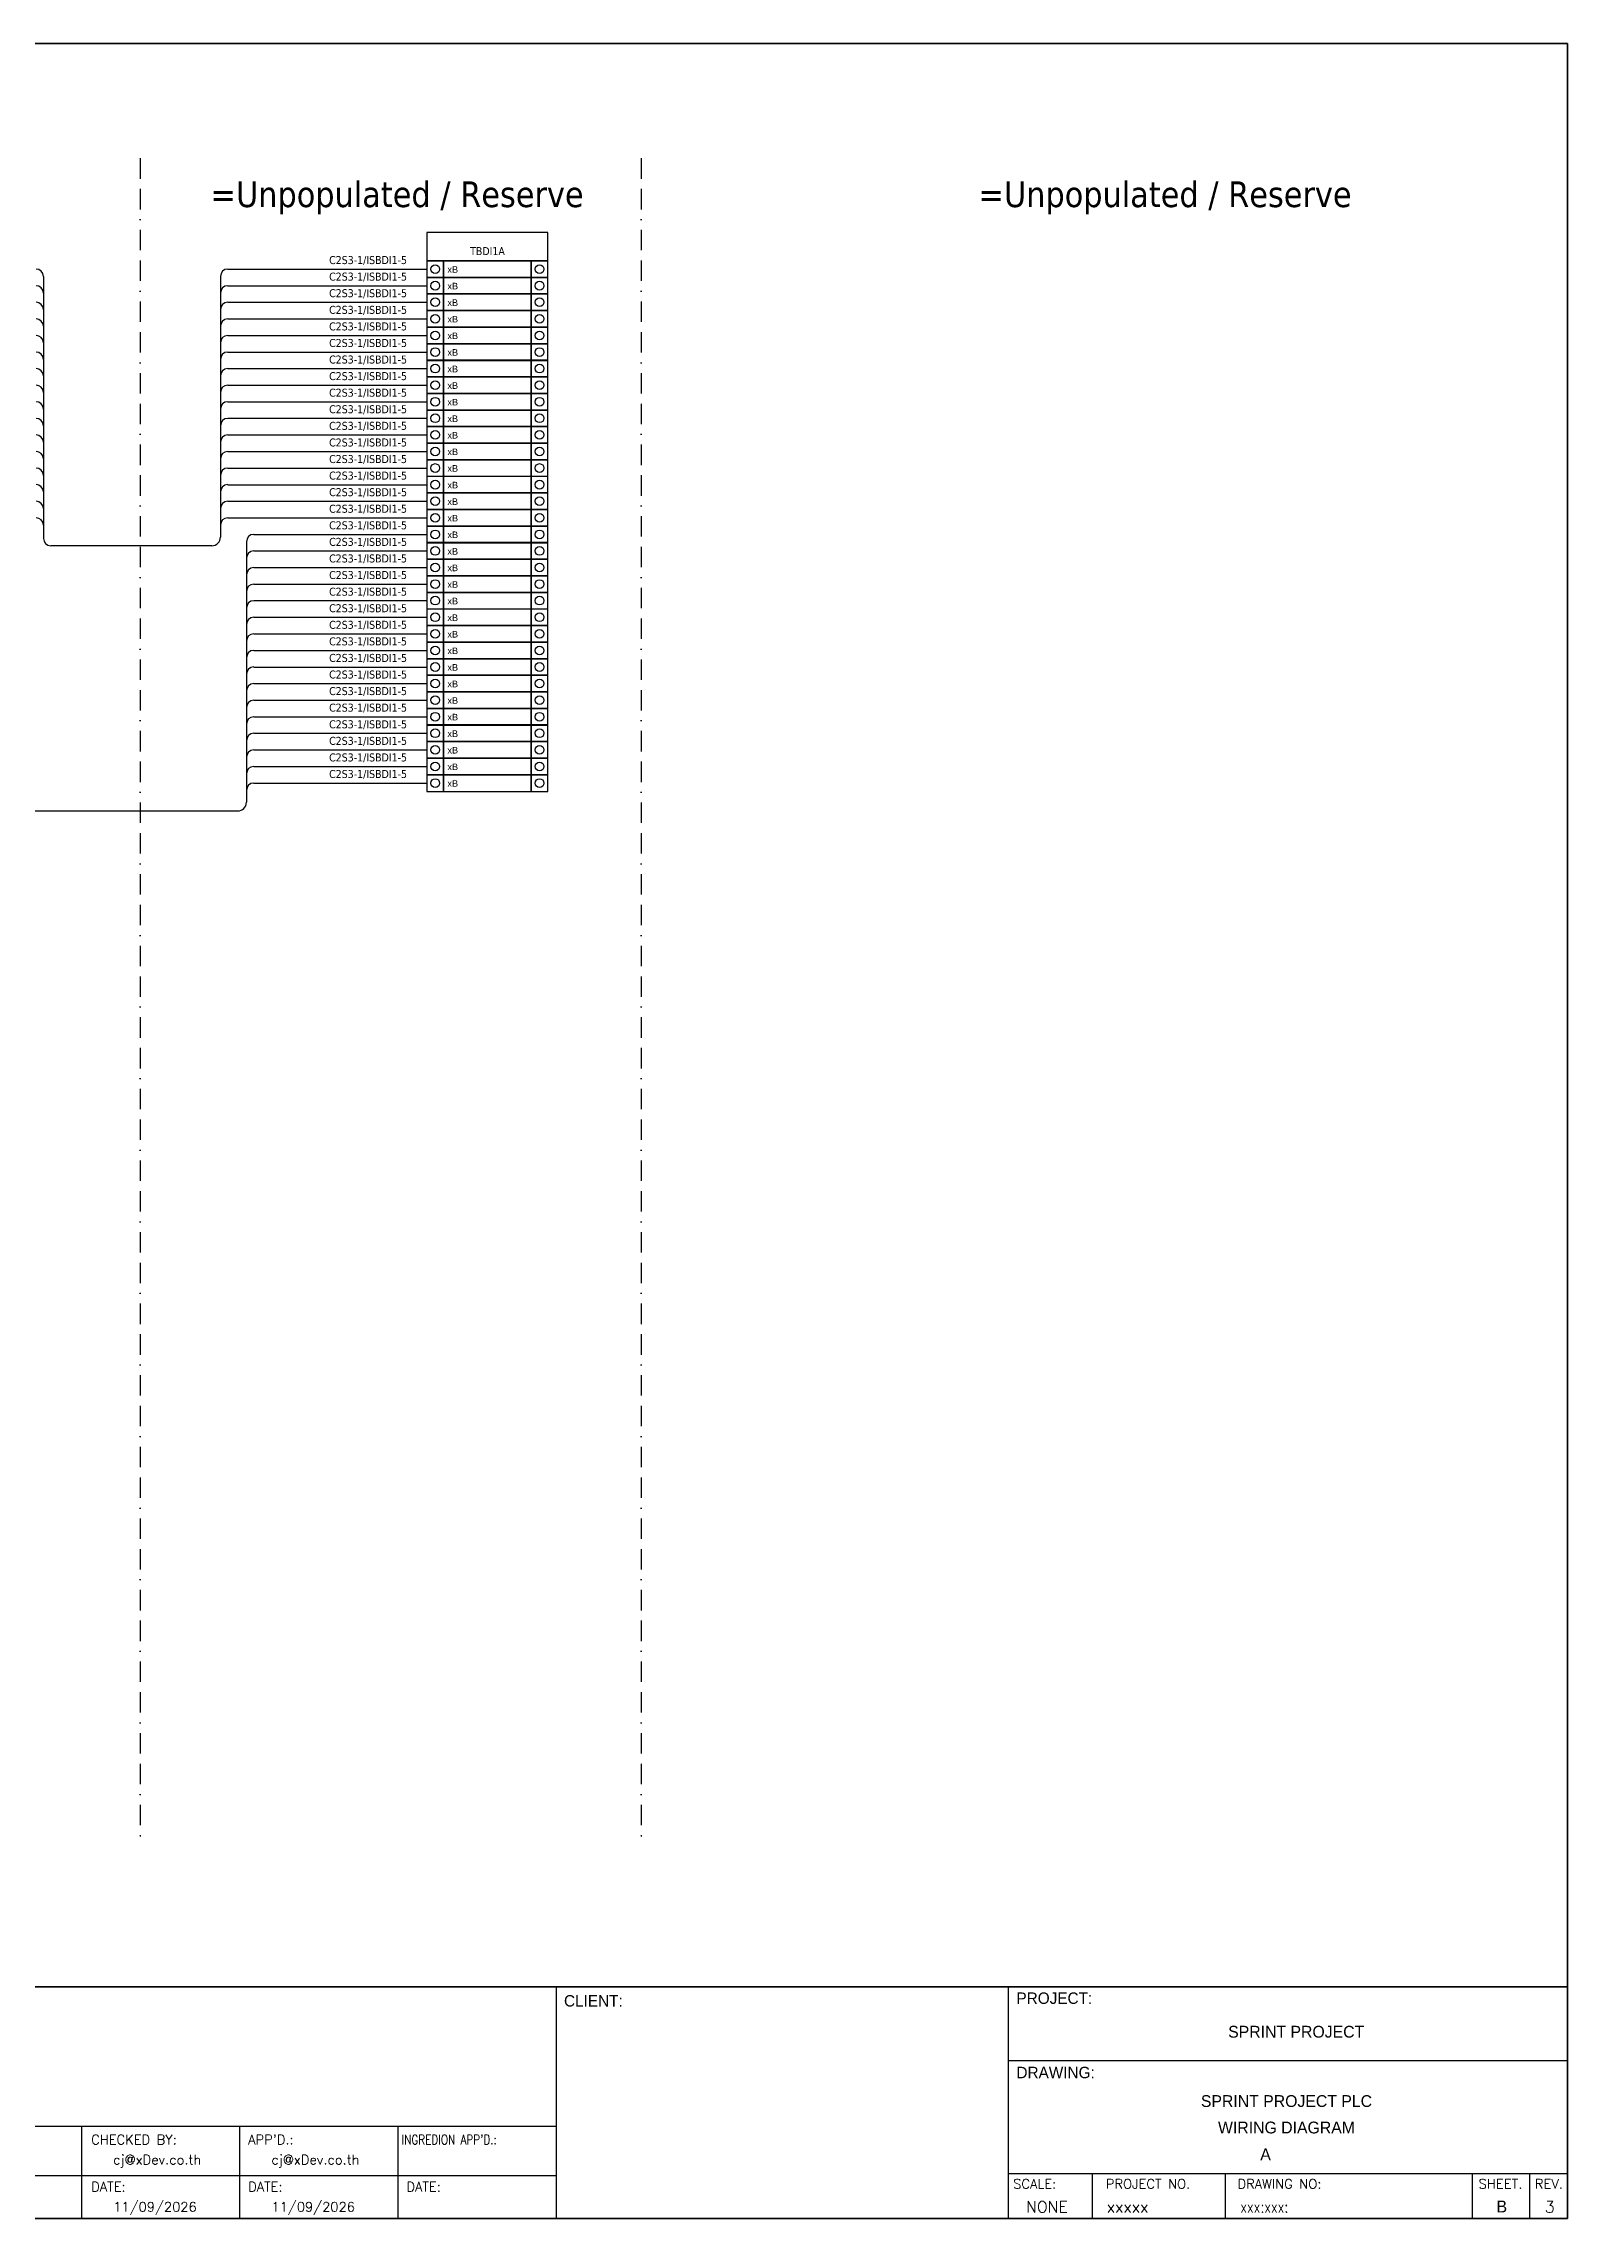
# Model space of a CAD drawing. Header units: millimetres. Extents: x 0 to 54213, y -3004 to 2820.
# Drawn here: x 52318 to 54213, y 0 to 2704 of the extents above; entities that cross this region are included whole.
import ezdxf
from ezdxf.enums import TextEntityAlignment as Align

# ---------------------------------------------------------------- set-up
doc = ezdxf.new("R2010")
doc.units = ezdxf.units.MM
doc.linetypes.add('BORDERX2', pattern=[88.9, 25.4, -12.7, 25.4, -12.7, 0, -12.7])
for name, color, linetype in [('GT_1', 9, 'Continuous'), ('HELPPOINT', 7, 'Continuous'), ('MEMBER', 7, 'Continuous'), ('x01001-FrameArea', 2, 'BORDERX2')]:
    doc.layers.add(name, color=color, linetype=linetype)
doc.layers.add('IE-WIRE', color=7, linetype='Continuous', lineweight=25)
doc.styles.add('HTX11', font='O8111901')
doc.styles.add('ROMANS', font='romans.shx', dxfattribs={"width": 0.85, "height": 25})
doc.styles.get("Standard").update_dxf_attribs({"font": 'arial.ttf'})
doc.styles.add('Tahoma', font='')
doc.styles.get('Tahoma').set_extended_font_data('Tahoma')

# ---------------------------------------------------------------- blocks, each defined once
blk = doc.blocks.new('xTermSingleLayer11')
at = {"color": 7, "ltscale": 25.4}
for points in [[(0, -537), (537, -537), (537, 0), (0, 0)], [(537, -537), (3378, -537), (3378, 0), (537, 0)], [(3378, -537), (3915, -537), (3915, 0), (3378, 0)]]:
    blk.add_lwpolyline(points, close=True, dxfattribs=at)
for centre in [(268, -268), (3647, -268)]:
    blk.add_circle(centre, 141, dxfattribs=at)
blk.add_attdef('TERMINAL_B', (661, -387), '', height=212)

msp = doc.modelspace()

# ---------------------------------------------------------------- linework, layer by layer
at = {"color": 4}
for p, q in [((53621.9, 56.1), (53621.9, 0)), ((53787.2, 56.1), (53787.2, 0))]:
    msp.add_line(p, q, dxfattribs=at)
at = {"color": 4, "ltscale": 0.5}
for p, q in [((54094.3, 56.1), (54094.3, 0)), ((54094.3, 56.1), (54094.3, 0)), ((54165.5, 56.1), (54165.5, 0)), ((54165.5, 56.1), (54165.5, 0))]:
    msp.add_line(p, q, dxfattribs=at)
at = {"color": 4, "ltscale": 25.4}
msp.add_lwpolyline([(52794.5, 2434), (52944.8, 2434), (52944.8, 2469.2), (52794.5, 2469.2)], close=True, dxfattribs=at)
at = {"layer": 'GT_1', "color": 4}
for p, q in [((52955.4, 0), (52955.4, 288.2)), ((53517.7, 0), (53517.7, 288.2)), ((53517.7, 0), (53517.7, 288.2)), ((53517.7, 0), (53517.7, 288.2)), ((52955.4, 114.3), (52168.4, 114.3)), ((52365.2, 0), (52365.2, 114.3)), ((52561.9, 0), (52561.9, 114.3)), ((52758.7, 0), (52758.7, 114.3)), ((53517.7, 56.1), (54212.9, 56.1)), ((52955.4, 52.9), (52168.4, 52.9))]:
    msp.add_line(p, q, dxfattribs=at)
at = {"layer": 'HELPPOINT', "color": 4, "lineweight": 35}
for p, q in [((50319.6, 2704.2), (54212.9, 2704.2)), ((50319.6, 2704.2), (54212.9, 2704.2)), ((54212.9, 2704.2), (54212.9, 0)), ((54212.9, 2704.2), (54212.9, 0)), ((54212.9, 0), (50319.6, 0)), ((54212.9, 0), (50319.6, 0))]:
    msp.add_line(p, q, dxfattribs=at)
at = {"layer": 'HELPPOINT', "color": 4}
for p, q in [((53517.7, 196.6), (54212.9, 196.6)), ((53517.7, 196.6), (54212.9, 196.6)), ((53517.7, 56.1), (54212.9, 56.1))]:
    msp.add_line(p, q, dxfattribs=at)
at = {"layer": 'IE-WIRE', "color": 4, "ltscale": 25.4}
for p, q in [((52317.5, 2414.6), (52317.5, 2088.8)), ((52537.6, 2414.6), (52537.6, 2090.6)), ((52546.8, 2423.7), (52794.5, 2423.7)), ((52546.8, 2423.7), (52794.5, 2423.7)), ((52546.8, 2403.1), (52794.5, 2403.1)), ((52546.8, 2403.1), (52794.5, 2403.1)), ((52546.8, 2382.5), (52794.5, 2382.5)), ((52546.8, 2382.5), (52794.5, 2382.5)), ((52546.8, 2361.9), (52794.5, 2361.9)), ((52546.8, 2361.9), (52794.5, 2361.9)), ((52546.8, 2341.2), (52794.5, 2341.2)), ((52546.8, 2341.2), (52794.5, 2341.2)), ((52546.8, 2320.6), (52794.5, 2320.6)), ((52546.8, 2320.6), (52794.5, 2320.6)), ((52546.8, 2300), (52794.5, 2300)), ((52546.8, 2300), (52794.5, 2300)), ((52546.8, 2279.4), (52794.5, 2279.4)), ((52546.8, 2279.4), (52794.5, 2279.4)), ((52546.8, 2258.8), (52794.5, 2258.8)), ((52546.8, 2258.8), (52794.5, 2258.8)), ((52546.8, 2238.2), (52794.5, 2238.2)), ((52546.8, 2238.2), (52794.5, 2238.2)), ((52546.8, 2217.6), (52794.5, 2217.6)), ((52546.8, 2217.6), (52794.5, 2217.6)), ((52546.8, 2197), (52794.5, 2197)), ((52546.8, 2197), (52794.5, 2197)), ((52546.8, 2176.3), (52794.5, 2176.3)), ((52546.8, 2176.3), (52794.5, 2176.3)), ((52546.8, 2155.7), (52794.5, 2155.7)), ((52546.8, 2155.7), (52794.5, 2155.7)), ((52546.8, 2135.1), (52794.5, 2135.1)), ((52546.8, 2135.1), (52794.5, 2135.1)), ((52546.8, 2114.5), (52794.5, 2114.5)), ((52546.8, 2114.5), (52794.5, 2114.5)), ((52570, 2084.8), (52570, 1760.8)), ((52579.1, 2093.9), (52794.5, 2093.9)), ((52579.1, 2093.9), (52794.5, 2093.9)), ((52579.1, 2073.3), (52794.5, 2073.3)), ((52579.1, 2073.3), (52794.5, 2073.3)), ((52579.1, 2052.7), (52794.5, 2052.7)), ((52579.1, 2052.7), (52794.5, 2052.7)), ((52579.1, 2032.1), (52794.5, 2032.1)), ((52579.1, 2032.1), (52794.5, 2032.1)), ((52579.1, 2011.5), (52794.5, 2011.5)), ((52579.1, 2011.5), (52794.5, 2011.5)), ((52579.1, 1990.8), (52794.5, 1990.8)), ((52579.1, 1990.8), (52794.5, 1990.8)), ((52579.1, 1970.2), (52794.5, 1970.2)), ((52579.1, 1970.2), (52794.5, 1970.2)), ((52579.1, 1949.6), (52794.5, 1949.6)), ((52579.1, 1949.6), (52794.5, 1949.6)), ((52579.1, 1929), (52794.5, 1929)), ((52579.1, 1929), (52794.5, 1929)), ((52579.1, 1908.4), (52794.5, 1908.4)), ((52579.1, 1908.4), (52794.5, 1908.4)), ((52579.1, 1887.8), (52794.5, 1887.8)), ((52579.1, 1887.8), (52794.5, 1887.8)), ((52579.1, 1867.2), (52794.5, 1867.2)), ((52579.1, 1867.2), (52794.5, 1867.2)), ((52579.1, 1846.6), (52794.5, 1846.6)), ((52579.1, 1846.6), (52794.5, 1846.6)), ((52579.1, 1825.9), (52794.5, 1825.9)), ((52579.1, 1825.9), (52794.5, 1825.9)), ((52579.1, 1805.3), (52794.5, 1805.3)), ((52579.1, 1805.3), (52794.5, 1805.3)), ((52579.1, 1784.7), (52794.5, 1784.7)), ((52579.1, 1784.7), (52794.5, 1784.7))]:
    msp.add_line(p, q, dxfattribs=at)
at = {"layer": 'IE-WIRE', "color": 4}
for p, q in [((52326.5, 2079.9), (52526.9, 2079.9)), ((52293.4, 1750.1), (52559.2, 1750.1))]:
    msp.add_line(p, q, dxfattribs=at)
at = {"layer": 'IE-WIRE', "color": 4, "ltscale": 25.4}
for centre, radius, start, end in [((52308.4, 2414.6), 9.14, 0, 90), ((52546.8, 2414.6), 9.14, 90, 180), ((52308.4, 2393.9), 9.14, 0, 90), ((52308.4, 2373.3), 9.14, 0, 90), ((52546.8, 2393.9), 9.14, 90, 180), ((52546.8, 2373.3), 9.14, 90, 180), ((52308.4, 2352.7), 9.14, 0, 90), ((52546.8, 2352.7), 9.14, 90, 180), ((52308.4, 2332.1), 9.14, 0, 90), ((52546.8, 2332.1), 9.14, 90, 180), ((52308.4, 2311.5), 9.14, 0, 90), ((52308.4, 2290.9), 9.14, 0, 90), ((52546.8, 2311.5), 9.14, 90, 180), ((52546.8, 2290.9), 9.14, 90, 180), ((52308.4, 2270.3), 9.14, 0, 90), ((52546.8, 2270.3), 9.14, 90, 180), ((52308.4, 2249.7), 9.14, 0, 90), ((52546.8, 2249.7), 9.14, 90, 180), ((52308.4, 2229), 9.14, 0, 90), ((52308.4, 2208.4), 9.14, 0, 90), ((52546.8, 2229), 9.14, 90, 180), ((52546.8, 2208.4), 9.14, 90, 180), ((52308.4, 2187.8), 9.14, 0, 90), ((52546.8, 2187.8), 9.14, 90, 180), ((52308.4, 2167.2), 9.14, 0, 90), ((52546.8, 2167.2), 9.14, 90, 180), ((52308.4, 2146.6), 9.14, 0, 90), ((52546.8, 2146.6), 9.14, 90, 180), ((52308.4, 2126), 9.14, 0, 90), ((52308.4, 2105.4), 9.14, 0, 90), ((52546.8, 2126), 9.14, 90, 180), ((52546.8, 2105.4), 9.14, 90, 180), ((52526.9, 2090.6), 10.8, 270, 0), ((52579.1, 2084.8), 9.14, 90, 180), ((52579.1, 2064.2), 9.14, 90, 180), ((52579.1, 2043.5), 9.14, 90, 180), ((52579.1, 2022.9), 9.14, 90, 180), ((52579.1, 2002.3), 9.14, 90, 180), ((52579.1, 1981.7), 9.14, 90, 180), ((52579.1, 1961.1), 9.14, 90, 180), ((52579.1, 1940.5), 9.14, 90, 180), ((52579.1, 1919.9), 9.14, 90, 180), ((52579.1, 1899.3), 9.14, 90, 180), ((52579.1, 1878.6), 9.14, 90, 180), ((52579.1, 1858), 9.14, 90, 180), ((52579.1, 1837.4), 9.14, 90, 180), ((52579.1, 1816.8), 9.14, 90, 180), ((52579.1, 1796.2), 9.14, 90, 180), ((52559.2, 1760.8), 10.8, 270, 0), ((52579.1, 1775.6), 9.14, 90, 180)]:
    msp.add_arc(centre, radius, start, end, dxfattribs=at)
at = {"layer": 'IE-WIRE', "color": 4}
msp.add_arc((52326.5, 2088.8), 8.96, 180, 270, dxfattribs=at)
at = {"layer": 'MEMBER', "color": 4, "lineweight": 35}
msp.add_line((50319.6, 288.2), (54212.9, 288.2), dxfattribs=at)
msp.add_line((50319.6, 288.2), (54212.9, 288.2), dxfattribs=at)
at = {"layer": 'MEMBER', "color": 4}
for p, q in [((53517.7, 196.6), (54212.9, 196.6)), ((53517.7, 196.6), (54212.9, 196.6)), ((53517.7, 56.1), (54212.9, 56.1)), ((53517.7, 56.1), (54212.9, 56.1))]:
    msp.add_line(p, q, dxfattribs=at)
at = {"layer": 'x01001-FrameArea'}
for p, q in [((52437.8, 2561.5), (52437.8, 475)), ((53060.9, 2561.5), (53060.9, 475))]:
    msp.add_line(p, q, dxfattribs=at)

# ---------------------------------------------------------------- block references
at = {"xscale": 0.0384, "yscale": 0.0384, "zscale": 0.0384}
for p in [(52794.5, 2434), (52794.5, 2413.4), (52794.5, 2392.8), (52794.5, 2372.2), (52794.5, 2351.5), (52794.5, 2330.9), (52794.5, 2310.3), (52794.5, 2289.7), (52794.5, 2269.1), (52794.5, 2248.5), (52794.5, 2227.9), (52794.5, 2207.3), (52794.5, 2186.7), (52794.5, 2166), (52794.5, 2145.4), (52794.5, 2124.8), (52794.5, 2104.2), (52794.5, 2083.6), (52794.5, 2063), (52794.5, 2042.4), (52794.5, 2021.8), (52794.5, 2001.1), (52794.5, 1980.5), (52794.5, 1959.9), (52794.5, 1939.3), (52794.5, 1918.7), (52794.5, 1898.1), (52794.5, 1877.5), (52794.5, 1856.9), (52794.5, 1836.3), (52794.5, 1815.6), (52794.5, 1795)]:
    msp.add_blockref('xTermSingleLayer11', p, dxfattribs=at).add_auto_attribs({'TERMINAL_B': 'xB'})

# ---------------------------------------------------------------- texts
at = {"color": 2, "style": 'Tahoma'}
for p in [(52757.3, 2516.8), (53712.4, 2516.8)]:
    msp.add_text('=Unpopulated / Reserve', height=32, dxfattribs=at).set_placement(p, align=Align.MIDDLE_CENTER)
at = {"color": 4, "style": 'Tahoma'}
for p in [(52672.8, 2430), (52672.8, 2409.4), (52672.8, 2388.8), (52672.8, 2368.1), (52672.8, 2347.5), (52672.8, 2326.9), (52672.8, 2306.3), (52672.8, 2285.7), (52672.8, 2265.1), (52672.8, 2244.5), (52672.8, 2223.9), (52672.8, 2203.2), (52672.8, 2182.6), (52672.8, 2162), (52672.8, 2141.4), (52672.8, 2120.8), (52672.8, 2100.2), (52672.8, 2079.6), (52672.8, 2059), (52672.8, 2038.4), (52672.8, 2017.7), (52672.8, 1997.1), (52672.8, 1976.5), (52672.8, 1955.9), (52672.8, 1935.3), (52672.8, 1914.7), (52672.8, 1894.1), (52672.8, 1873.5), (52672.8, 1852.8), (52672.8, 1832.2), (52672.8, 1811.6), (52672.8, 1791)]:
    msp.add_text('C2S3-1/ISBDI1-5', height=9.949, dxfattribs=at).set_placement(p)
msp.add_text('TBDI1A', height=9.95, dxfattribs=at).set_placement((52869.7, 2446.1), align=Align.MIDDLE_CENTER)
at = {"color": 4, "ltscale": 100, "style": 'HTX11'}
for s, p in [('SPRINT PROJECT', (53875.5, 232.2)), ('SPRINT PROJECT PLC', (53863.4, 146)), ('WIRING DIAGRAM', (53863.4, 113.1))]:
    msp.add_text(s, height=14.693, dxfattribs=at).set_placement(p, align=Align.MIDDLE_CENTER)
at = {"style": 'HTX11'}
for tag, text, height, p in [('A', 'A', 14.8, (53837.4, 79.8)), ('B', 'CHASSIS C1 SLOT 12', 14.821, (54131.2, 14.9))]:
    msp.add_attdef(tag, text=text, height=height, dxfattribs=at).set_placement(p, align=Align.MIDDLE_CENTER)
at = {"layer": 'GT_1', "color": 4, "style": 'HTX11'}
for s, p in [('CLIENT:', (52964.9, 263.5)), ('PROJECT:', (53527.6, 266.8)), ('DRAWING:', (53527.6, 174.4))]:
    msp.add_text(s, height=14.25, dxfattribs=at).set_placement(p)
at = {"layer": 'MEMBER', "color": 4, "ltscale": 0.8, "style": 'ROMANS'}
for s, height, p in [('CHECKED BY:', 11.875, (52376.9, 92.1)), ("APP'D.:", 11.88, (52572.1, 92.1)), ('cj@xDev.co.th', 11.875, (52404.2, 67.2)), ('cj@xDev.co.th', 11.875, (52601, 67.2)), ('DATE:', 11.88, (52376.9, 33.6)), ('DATE:', 11.88, (52572.1, 33.6)), ('DATE:', 11.88, (52768.9, 33.6)), ('SCALE:', 11.88, (53523.6, 37.1)), ('PROJECT NO.', 11.875, (53638.8, 37.1)), ('DRAWING NO:', 11.875, (53802.5, 37.1)), ('SHEET.', 12, (54102.3, 37.1)), ('REV.', 12, (54172.2, 37.1)), ('11/09/2026', 11.88, (52404.2, 8.5)), ('11/09/2026', 11.88, (52601, 8.5)), ('NONE', 14.23, (53539.6, 7.3)), ('xxxxx', 14.23, (53640, 7.3))]:
    msp.add_text(s, height=height, dxfattribs=at).set_placement(p)
at = {"layer": 'MEMBER', "color": 4, "ltscale": 0.8, "style": 'ROMANS', "width": 0.8}
for s, height, p in [("INGREDION APP'D.:", 11.875, (52762.9, 92.1)), ('xxx:xxx:', 14.23, (53806.2, 7.3))]:
    msp.add_text(s, height=height, dxfattribs=at).set_placement(p)
at = {"layer": 'MEMBER', "color": 4, "ltscale": 0.8, "style": 'ROMANS'}
msp.add_text('3', height=14.2, dxfattribs=at).set_placement((54190.8, 7.3), align=Align.CENTER)

doc.saveas('drawing.dxf')
